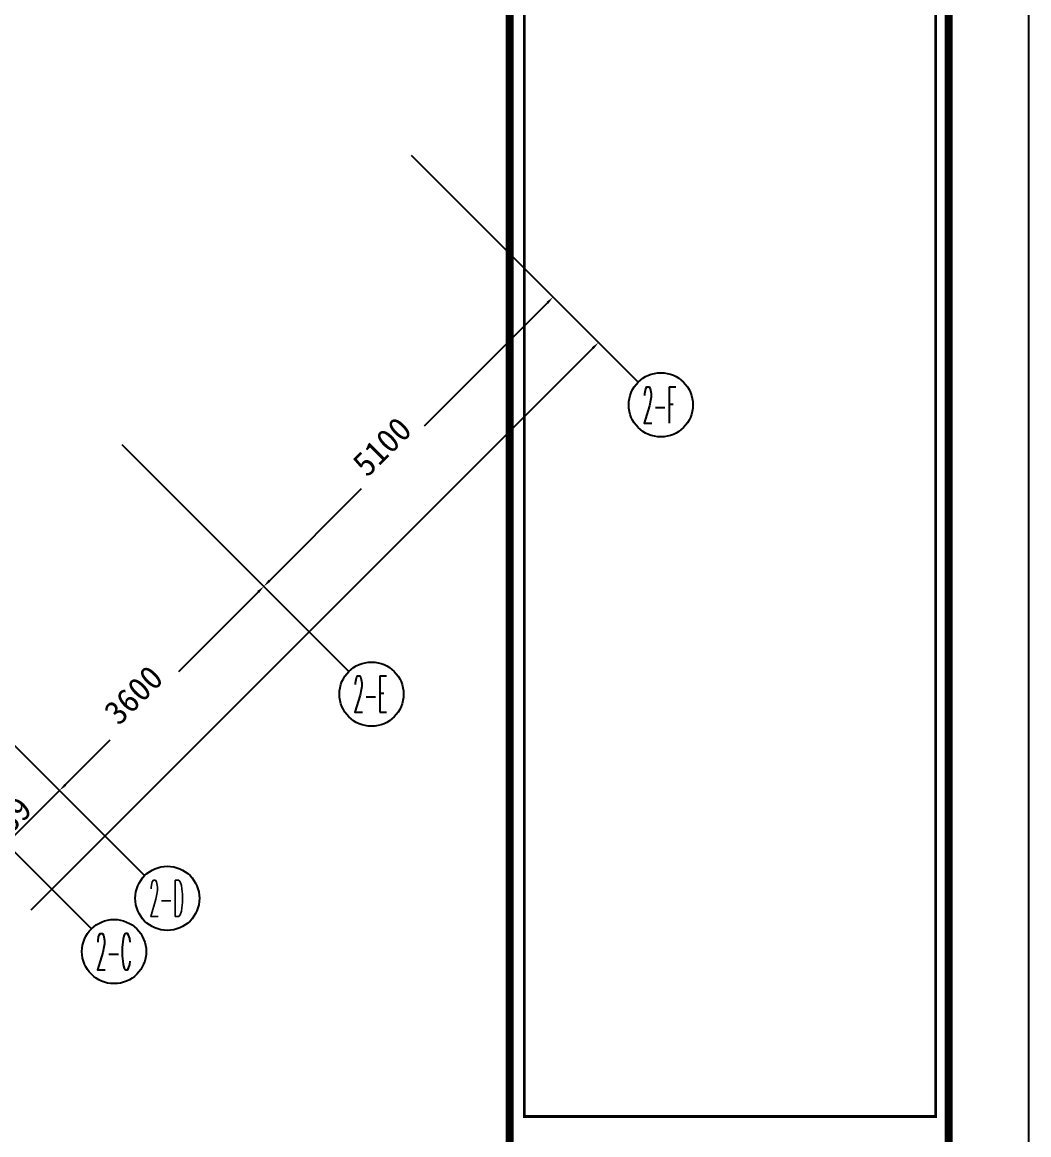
# Model space of a CAD drawing. Header units: inches. Extents: x 18712 to 314639, y 0 to 420500.
# Drawn here: x 125066 to 137612, y 271067 to 284936 of the extents above; entities that cross this region are included whole.
import ezdxf

# ---------------------------------------------------------------- set-up
doc = ezdxf.new("R2010")
doc.units = ezdxf.units.IN
doc.header["$LTSCALE"] = 1000
doc.header["$MEASUREMENT"] = 0
doc.layers.get('0').update_dxf_attribs({"true_color": 0xffffff})
for name, color, linetype, true_color in [('AXIS_TEXT', 7, 'Continuous', 0xffffff), ('DIM', 3, 'Continuous', 0x00ff00), ('TK', 7, 'Continuous', 0xffffff), ('ZG-图框层', 4, 'Continuous', 0x00ffff)]:
    doc.layers.add(name, color=color, linetype=linetype, true_color=true_color)
doc.styles.add('_TCH_AXIS', font='txt.shx', dxfattribs={"height": 0.2, "bigfont": 'GBCBIG.shx'})
doc.dimstyles.new('TSSD_100_100$0', dxfattribs={"dimtxt": 300, "dimasz": 100, "dimexe": 100, "dimexo": 250, "dimgap": 100, "dimtad": 1, "dimdec": 0, "dimzin": 0, "dimdsep": 46, "dimtxsty": 'Standard', "dimcen": 0, "dimclrd": 256, "dimclre": 256, "dimclrt": 7, "dimadec": 0, "dimazin": 0, "dimtfac": 1, "dimtdec": 4, "dimtix": 1, "dimtmove": 2, "dimatfit": 3, "dimfxl": 1, "dimtolj": 1, "dimtzin": 0, "dimarcsym": 0})

# ---------------------------------------------------------------- blocks, each defined once
blk = doc.blocks.new('*D398')
at = {"layer": 'Defpoints', "color": 0, "transparency": 16777216}
for p in [(123763, 277126), (123099, 276462), (125531, 275358)]:
    blk.add_point(p, dxfattribs=at)
at = {"layer": 'DIM', "lineweight": -2, "transparency": 16777216}
for p, q in [((123940, 276949), (125602, 275287)), ((123276, 276285), (124938, 274623)), ((125602, 275429), (125673, 275499)), ((124867, 274694), (125531, 275358)), ((124797, 274623), (124726, 274552))]:
    blk.add_line(p, q, dxfattribs=at)
at = {"layer": 'DIM', "transparency": 16777216}
for points in [[(125590, 275440), (125614, 275417), (125531, 275358)], [(124808, 274611), (124785, 274635), (124867, 274694)]]:
    blk.add_solid(points, dxfattribs=at)
at = {"layer": 'DIM', "color": 7, "true_color": 0xffffff, "transparency": 16777216, "insert": (124892, 274987), "char_height": 300, "attachment_point": 5, "rotation": 45}
blk.add_mtext('\\A1;939', dxfattribs=at)
blk = doc.blocks.new('*D399')
at = {"layer": 'Defpoints', "color": 0, "transparency": 16777216}
for p in [(126309, 279671), (128077, 277903), (123763, 277126)]:
    blk.add_point(p, dxfattribs=at)
at = {"layer": 'DIM', "lineweight": -2, "transparency": 16777216}
for p, q in [((126486, 279494), (128148, 277833)), ((128006, 277833), (127012, 276839)), ((123940, 276949), (125602, 275287)), ((125602, 275429), (126163, 275990))]:
    blk.add_line(p, q, dxfattribs=at)
at = {"layer": 'DIM', "transparency": 16777216}
for points in [[(128018, 277821), (127994, 277845), (128077, 277903)], [(125590, 275440), (125614, 275417), (125531, 275358)]]:
    blk.add_solid(points, dxfattribs=at)
at = {"layer": 'DIM', "color": 7, "true_color": 0xffffff, "transparency": 16777216, "insert": (126453, 276549), "char_height": 300, "attachment_point": 5, "rotation": 45}
blk.add_mtext('\\A1;3600', dxfattribs=at)
blk = doc.blocks.new('*D400')
at = {"layer": 'Defpoints', "color": 0, "transparency": 16777216}
for p in [(129915, 283277), (131683, 281510), (126309, 279671)]:
    blk.add_point(p, dxfattribs=at)
at = {"layer": 'DIM', "lineweight": -2, "transparency": 16777216}
for p, q in [((130092, 283101), (131754, 281439)), ((131612, 281439), (130074, 279901)), ((126486, 279494), (128148, 277833)), ((128148, 277974), (129296, 279123))]:
    blk.add_line(p, q, dxfattribs=at)
at = {"layer": 'DIM', "transparency": 16777216}
for points in [[(131624, 281427), (131601, 281451), (131683, 281510)], [(128136, 277986), (128159, 277962), (128077, 277903)]]:
    blk.add_solid(points, dxfattribs=at)
at = {"layer": 'DIM', "color": 7, "true_color": 0xffffff, "transparency": 16777216, "insert": (129551, 279646), "char_height": 300, "attachment_point": 5, "rotation": 45}
blk.add_mtext('\\A1;5100', dxfattribs=at)
blk = doc.blocks.new('*D401')
at = {"layer": 'Defpoints', "color": 0, "transparency": 16777216}
for p in [(129915, 283277), (132249, 280944), (115278, 268640)]:
    blk.add_point(p, dxfattribs=at)
at = {"layer": 'DIM', "lineweight": -2, "transparency": 16777216}
for p, q in [((130092, 283101), (132319, 280873)), ((132178, 280873), (125172, 273868)), ((117682, 266378), (124147, 272842)), ((115455, 268464), (117682, 266236))]:
    blk.add_line(p, q, dxfattribs=at)
at = {"layer": 'DIM', "transparency": 16777216}
for points in [[(132190, 280862), (132166, 280885), (132249, 280944)], [(117671, 266389), (117694, 266366), (117612, 266307)]]:
    blk.add_solid(points, dxfattribs=at)
at = {"layer": 'DIM', "color": 7, "true_color": 0xffffff, "transparency": 16777216, "insert": (124525, 273489), "char_height": 300, "attachment_point": 5, "rotation": 45}
blk.add_mtext('\\A1;20700', dxfattribs=at)
blk = doc.blocks.new('_AXISO')
at = {"lineweight": -3}
blk.add_circle((0, 0), 0.5, dxfattribs=at)

msp = doc.modelspace()

# ---------------------------------------------------------------- linework, layer by layer
at = {"layer": 'DIM', "lineweight": -3}
for p, q in [((129915.3, 283277.5), (132743.7, 280449)), ((126309, 279671.2), (129137.5, 276842.8)), ((123763.4, 277125.6), (126591.9, 274297.2)), ((123099.5, 276461.7), (125927.9, 273633.3))]:
    msp.add_line(p, q, dxfattribs=at)
at = {"layer": 'TK', "lineweight": -3}
msp.add_lwpolyline([(18712.2, 336400), (18712.2, 252300), (137612.2, 252300), (137612.2, 336400)], close=True, dxfattribs=at)
for points, const_width in [([(21212.2, 335400), (21212.2, 253300), (136612.2, 253300), (136612.2, 335400)], 100), ([(131323.9, 327983.8), (136450.9, 327983.8), (136450.9, 271293.9), (131323.9, 271293.9)], 34.7)]:
    msp.add_lwpolyline(points, close=True, dxfattribs=dict(at, const_width=const_width))
at = {"layer": 'TK', "lineweight": -3, "const_width": 100}
msp.add_lwpolyline([(131140.8, 253345.7), (131140.8, 335400)], dxfattribs=at)
at = {"layer": 'TK', "lineweight": -3}
msp.add_lwpolyline([(131140.8, 253345.7), (136612.2, 253345.7), (136612.2, 335400)], dxfattribs=at)
at = {"layer": 'ZG-图框层', "lineweight": -3}
msp.add_lwpolyline([(18712.2, 252300), (137612.2, 252300), (137612.2, 336400), (18712.2, 336400)], close=True, dxfattribs=at)
at = {"layer": 'ZG-图框层', "lineweight": -3, "const_width": 100}
msp.add_lwpolyline([(21212.2, 253300), (136612.2, 253300), (136612.2, 335400), (21212.2, 335400)], close=True, dxfattribs=at)

# ---------------------------------------------------------------- block references
at = {"layer": 'DIM'}
ref = msp.add_blockref('_AXISO', (133026.5, 280166.2), dxfattribs=dict(at, xscale=800, yscale=800))
ref.add_attrib('A', '2-F', (132800.3, 279939.9), dxfattribs={"layer": 'AXIS_TEXT', "height": 452.55, "style": '_TCH_AXIS', "width": 0.33871})
ref = msp.add_blockref('_AXISO', (129420.3, 276560), dxfattribs=dict(at, xscale=800, yscale=800))
ref.add_attrib('A', '2-E', (129194, 276333.7), dxfattribs={"layer": 'AXIS_TEXT', "height": 452.55, "style": '_TCH_AXIS', "width": 0.33871})
ref = msp.add_blockref('_AXISO', (126874.7, 274014.4), dxfattribs=dict(at, xscale=800, yscale=800))
ref.add_attrib('A', '2-D', (126648.4, 273788.1), dxfattribs={"layer": 'AXIS_TEXT', "height": 452.55, "style": '_TCH_AXIS', "width": 0.333333})
ref = msp.add_blockref('_AXISO', (126210.8, 273350.4), dxfattribs=dict(at, xscale=800, yscale=800))
ref.add_attrib('A', '2-C', (125984.5, 273124.1), dxfattribs={"layer": 'AXIS_TEXT', "height": 452.55, "style": '_TCH_AXIS', "width": 0.344262})

# ---------------------------------------------------------------- dimensions: what is measured, and where the dimension line sits
for base, p1, p2, text, picture, middle in [((132248.7, 280944), (115278.2, 268640.4), (129915.3, 283277.5), '20700', '*D401', (124525.4, 273489.3)), ((131683, 281509.7), (126309, 279671.2), (129915.3, 283277.5), '5100', '*D400', (129550.8, 279646.2)), ((128076.8, 277903.5), (123763.4, 277125.6), (126309, 279671.2), '3600', '*D399', (126453.3, 276548.6)), ((125531.2, 275357.9), (123099.5, 276461.7), (123763.4, 277125.6), '939', '*D398', (124891.8, 274987.1))]:
    dim = msp.add_linear_dim(base=base, p1=p1, p2=p2, angle=45, text=text, dimstyle='TSSD_100_100$0', override={"dimscale": 1, "dimlfac": 1}, dxfattribs=at)
    dim.commit()
    dim.dimension.update_dxf_attribs({"geometry": picture, "text_midpoint": middle, "dimtype": 161})

doc.saveas('drawing.dxf')
